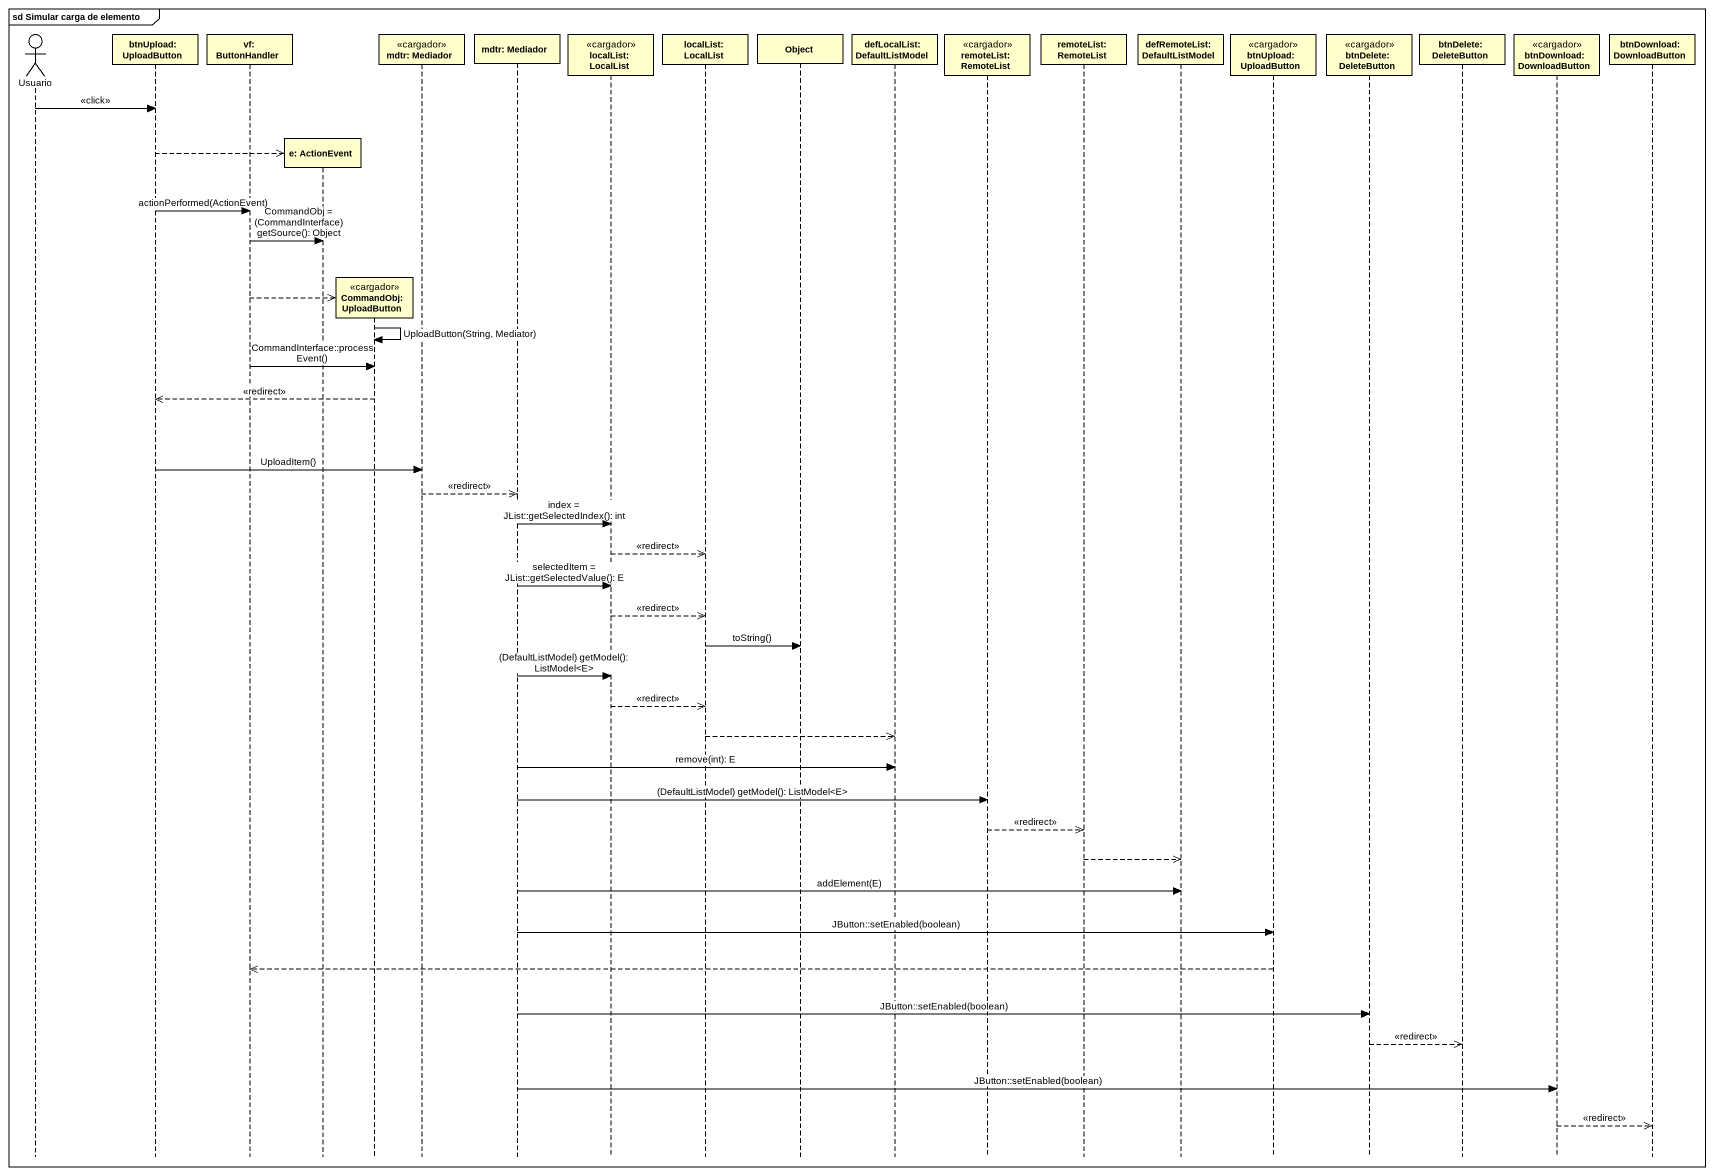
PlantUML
@startuml
mainframe sd Simular carga de elemento
hide footbox
actor Usuario
participant "btnUpload: UploadButton" as btnUpload_UploadButton
participant "vf: ButtonHandler" as vf_ButtonHandler
participant "e: ActionEvent" as e_ActionEvent
participant "CommandObj: UploadButton" as CommandObj_UploadButton <<cargador>>
participant "mdtr: Mediador" as mdtr_Mediador <<cargador>>
participant "mdtr: Mediador" as mdtr_Mediador_2
participant "localList: LocalList" as localList_LocalList <<cargador>>
participant "localList: LocalList" as localList_LocalList_2
participant "Object" as Object_
participant "defLocalList: DefaultListModel" as defLocalList
participant "remoteList: RemoteList" as remoteList_RemoteList <<cargador>>
participant "remoteList: RemoteList" as remoteList_RemoteList_2
participant "defRemoteList: DefaultListModel" as defRemoteList
participant "btnUpload: UploadButton" as btnUpload_UploadButton_2 <<cargador>>
participant "btnDelete: DeleteButton" as btnDelete_DeleteButton <<cargador>>
participant "btnDelete: DeleteButton" as btnDelete_DeleteButton_2
participant "btnDownload: DownloadButton" as btnDownload_DownloadButton <<cargador>>
participant "btnDownload: DownloadButton" as btnDownload_DownloadButton_2

Usuario -> btnUpload_UploadButton : <<click>>
btnUpload_UploadButton -->> e_ActionEvent **
btnUpload_UploadButton -> vf_ButtonHandler : actionPerformed(ActionEvent)
vf_ButtonHandler -> e_ActionEvent : CommandObj = (CommandInterface) getSource(): Object
vf_ButtonHandler -->> CommandObj_UploadButton **
CommandObj_UploadButton -> CommandObj_UploadButton : UploadButton(String, Mediator)
vf_ButtonHandler -> CommandObj_UploadButton : CommandInterface::processEvent()
CommandObj_UploadButton -->> btnUpload_UploadButton : <<redirect>>
btnUpload_UploadButton -> mdtr_Mediador : UploadItem()
mdtr_Mediador -->> mdtr_Mediador_2 : <<redirect>>
mdtr_Mediador_2 -> localList_LocalList : index = JList::getSelectedIndex(): int
localList_LocalList -->> localList_LocalList_2 : <<redirect>>
mdtr_Mediador_2 -> localList_LocalList : selectedItem = JList::getSelectedValue(): E
localList_LocalList -->> localList_LocalList_2 : <<redirect>>
localList_LocalList_2 -> Object_ : toString()
mdtr_Mediador_2 -> localList_LocalList : (DefaultListModel) getModel(): ListModel<E>
localList_LocalList -->> localList_LocalList_2 : <<redirect>>
localList_LocalList_2 -->> defLocalList
mdtr_Mediador_2 -> defLocalList : remove(int): E
mdtr_Mediador_2 -> remoteList_RemoteList : (DefaultListModel) getModel(): ListModel<E>
remoteList_RemoteList -->> remoteList_RemoteList_2 : <<redirect>>
remoteList_RemoteList_2 -->> defRemoteList
mdtr_Mediador_2 -> defRemoteList : addElement(E)
mdtr_Mediador_2 -> btnUpload_UploadButton_2 : JButton::setEnabled(boolean)
btnUpload_UploadButton_2 -->> vf_ButtonHandler
mdtr_Mediador_2 -> btnDelete_DeleteButton : JButton::setEnabled(boolean)
btnDelete_DeleteButton -->> btnDelete_DeleteButton_2 : <<redirect>>
mdtr_Mediador_2 -> btnDownload_DownloadButton : JButton::setEnabled(boolean)
btnDownload_DownloadButton -->> btnDownload_DownloadButton_2 : <<redirect>>
@enduml
